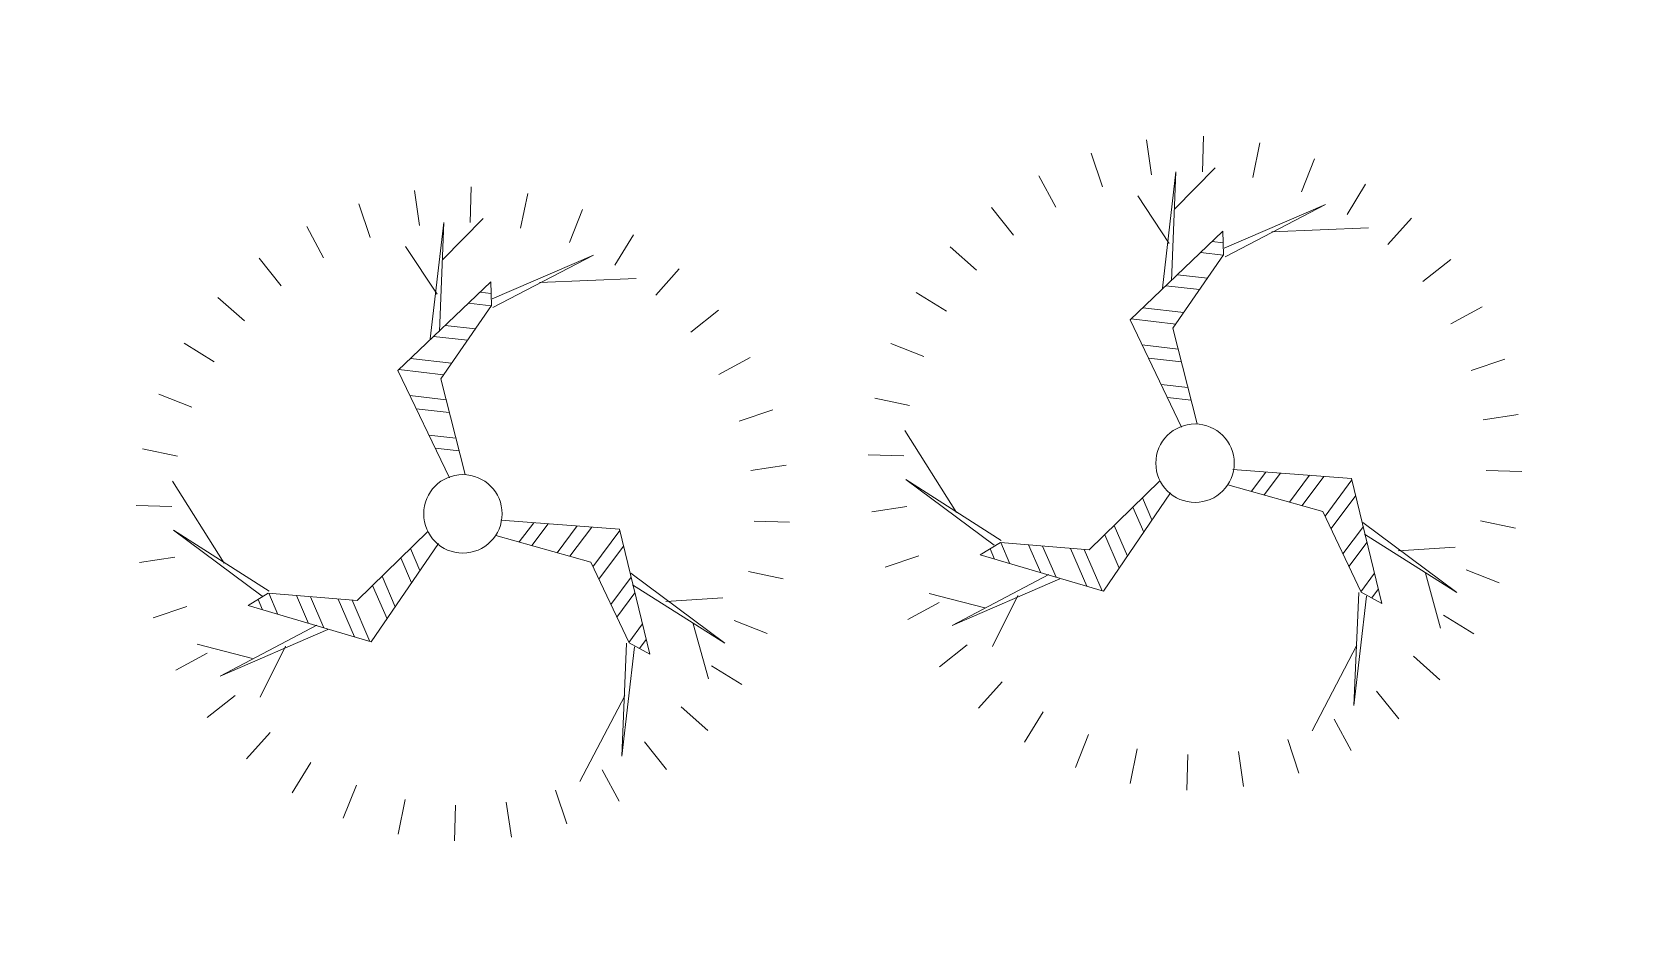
# Model space of a CAD drawing. Header units: inches. Extents: x -25.6 to -14.9, y 4.5 to 10.7.
import ezdxf

# ---------------------------------------------------------------- set-up
doc = ezdxf.new("R2010")
doc.units = ezdxf.units.IN
doc.header["$MEASUREMENT"] = 0
doc.layers.add('树', color=84, linetype='Continuous', lineweight=15)
doc.styles.add('DIM_FONT', font='SIMPLEX.shx', dxfattribs={"width": 0.8})

# ---------------------------------------------------------------- blocks, each defined once
blk = doc.blocks.new('t2')
for p, q in [((-0.717, 3.229), (-0.64, 2.878)), ((-0.145, 3.305), (-0.13, 2.946)), ((0.431, 3.28), (0.383, 2.924)), ((0.994, 3.155), (0.885, 2.813)), ((-1.267, 3.056), (-1.13, 2.723)), ((1.527, 2.935), (1.36, 2.616)), ((-1.778, 2.79), (-1.586, 2.486)), ((-1.436, 2.005), (-0.893, 2.819)), ((-1.341, 2.608), (-1.585, 1.519)), ((-1.341, 2.608), (-1.511, 1.474)), ((2.013, 2.625), (1.793, 2.34)), ((-2.235, 2.438), (-1.993, 2.173)), ((2.438, 2.235), (2.173, 1.993)), ((-2.625, 2.013), (-2.34, 1.793)), ((-2.297, 1.922), (-2.202, 1.35)), ((2.79, 1.778), (2.486, 1.586)), ((1.925, 1.142), (2.235, 1.629)), ((-2.935, 1.527), (-2.616, 1.36)), ((-1.626, 0.774), (-2.499, 1.578)), ((-2.499, 1.578), (-1.631, 0.893)), ((-1.732, 1.609), (-1.56, 0.321)), ((-1.535, 1.473), (-1.732, 1.609)), ((-1.236, 0.622), (-1.535, 1.473)), ((1.483, 1.021), (2.616, 1.375)), ((2.616, 1.375), (1.589, 0.966)), ((1.058, 1.19), (0.278, 0.272)), ((2.259, 0.696), (1.058, 1.19)), ((2.813, 1.028), (2.27, 1.232)), ((3.056, 1.267), (2.723, 1.13)), ((-3.155, 0.994), (-2.813, 0.885)), ((-1.951, 1.096), (-2.528, 1.121)), ((0.372, 0.141), (1.156, 0.759)), ((1.156, 0.759), (2.043, 0.592)), ((2.043, 0.592), (2.259, 0.696)), ((3.229, 0.717), (2.878, 0.64)), ((-0.309, 0.252), (-1.236, 0.622)), ((2.929, -0.143), (2.032, 0.571)), ((2.929, -0.143), (2.108, 0.613)), ((-3.28, 0.431), (-2.924, 0.383)), ((-1.56, 0.321), (-0.375, 0.105)), ((2.454, 0.241), (2.888, -0.636)), ((3.305, 0.145), (2.946, 0.13)), ((-3.305, -0.145), (-2.946, -0.13)), ((-0.064, -0.393), (0.08, -1.381)), ((0.502, -1.511), (0.096, -0.377)), ((3.28, -0.431), (2.924, -0.383)), ((-3.229, -0.717), (-2.878, -0.64)), ((3.155, -0.994), (2.813, -0.885)), ((-3.056, -1.267), (-2.723, -1.13)), ((0.08, -1.381), (-0.508, -2.066)), ((2.935, -1.527), (2.616, -1.36)), ((-2.79, -1.778), (-2.486, -1.586)), ((-0.527, -2.305), (0.502, -1.511)), ((0.143, -1.795), (-0.117, -2.953)), ((-0.117, -2.953), (0.042, -1.859)), ((2.625, -2.013), (2.34, -1.793)), ((-2.438, -2.235), (-2.173, -1.993)), ((-1.588, -2.465), (-0.521, -2.045)), ((-0.508, -2.066), (-0.527, -2.305)), ((-1.018, -2.246), (-1.994, -2.183)), ((-1.588, -2.465), (-0.523, -2.132)), ((0.026, -2.238), (0.294, -2.75)), ((2.235, -2.438), (1.993, -2.173)), ((-2.013, -2.625), (-1.793, -2.34)), ((1.778, -2.79), (1.586, -2.486)), ((-1.527, -2.935), (-1.36, -2.616)), ((-0.516, -2.95), (-0.068, -2.582)), ((1.267, -3.056), (1.13, -2.723)), ((-0.994, -3.155), (-0.885, -2.813)), ((0.717, -3.229), (0.64, -2.878)), ((-0.431, -3.28), (-0.383, -2.924)), ((0.145, -3.305), (0.13, -2.946))]:
    blk.add_line(p, q)
at = {"color": 0}
for p, q in [((-1.712, 1.459), (-1.635, 1.542)), ((-1.691, 1.298), (-1.533, 1.469)), ((-1.648, 0.977), (-1.44, 1.203)), ((1.071, 1.185), (1.207, 0.75)), ((-1.626, 0.817), (-1.393, 1.07)), ((0.875, 0.976), (0.985, 0.624)), ((1.221, 1.123), (1.346, 0.724)), ((1.52, 1), (1.623, 0.672)), ((0.78, 0.863), (0.88, 0.542)), ((1.67, 0.938), (1.762, 0.645)), ((1.97, 0.815), (2.039, 0.593)), ((-1.583, 0.496), (-1.3, 0.803)), ((-1.562, 0.335), (-1.253, 0.67)), ((2.119, 0.753), (2.153, 0.645)), ((-1.283, 0.27), (-1.033, 0.541)), ((-1.138, 0.244), (-0.909, 0.491)), ((0.494, 0.526), (0.566, 0.294)), ((0.589, 0.638), (0.671, 0.377)), ((-0.847, 0.191), (-0.662, 0.393)), ((-0.702, 0.165), (-0.538, 0.343)), ((0.209, -0.691), (-0.028, -0.637)), ((0.258, -0.83), (-0.009, -0.769)), ((0.358, -1.107), (0.029, -1.033)), ((0.407, -1.246), (0.048, -1.165)), ((0.49, -1.52), (0.046, -1.42)), ((0.362, -1.619), (-0.046, -1.527)), ((0.106, -1.817), (-0.23, -1.741)), ((-0.023, -1.916), (-0.322, -1.848)), ((-0.279, -2.113), (-0.506, -2.062)), ((-0.407, -2.212), (-0.518, -2.187))]:
    blk.add_line(p, q, dxfattribs=at)
blk.add_circle((0, 0), 0.397)
at = {"style": 'DIM_FONT', "width": 0.8, "flags": 9}
for tag in ['XSIZE', 'YSIZE']:
    blk.add_attdef(tag, (0, 0), '', height=0.000997, rotation=122.3352, dxfattribs=at)

msp = doc.modelspace()

# ---------------------------------------------------------------- block references
at = {"layer": '树', "color": 0, "xscale": 0.6671807999634088, "yscale": 0.6671807998791337, "zscale": 0.6671808000000001, "rotation": 66.027374180966}
for p in [(-17.777, 7.767), (-22.721, 7.425)]:
    msp.add_blockref('t2', p, dxfattribs=at)

doc.saveas('drawing.dxf')
